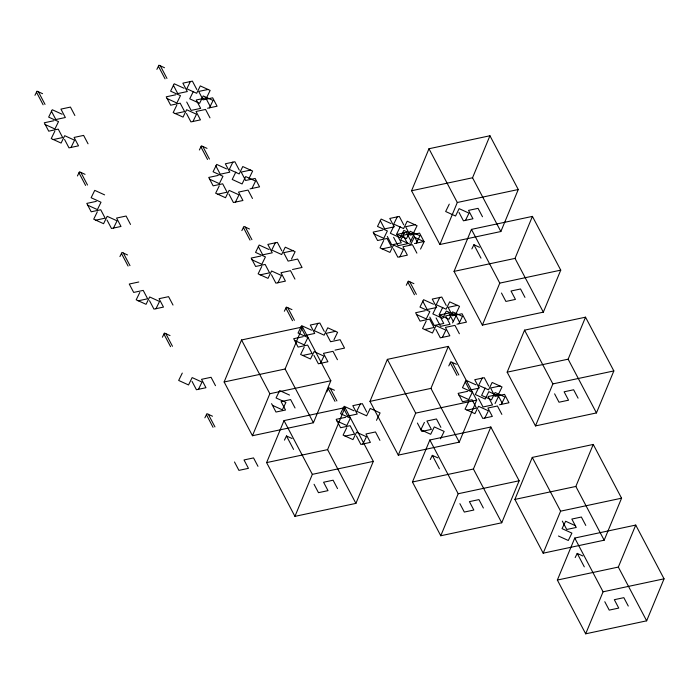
<?xml version="1.0" encoding="UTF-8"?>
<svg xmlns="http://www.w3.org/2000/svg" width="699" height="699" viewBox="0 0 699 699"><rect width="100%" height="100%" fill="white"/><g stroke="black" fill="none" stroke-linecap="round" stroke-linejoin="round"><path stroke-width="1.05" d="M224.134 381.977L241.531 339.976L302.501 326.992L330.828 380.745L313.423 422.755L252.453 435.73L224.134 381.977L285.105 369.002L302.501 326.992M252.453 435.73L269.849 393.729L241.531 339.976M266.616 462.607L284.012 420.606L344.983 407.622L373.31 461.375L355.905 503.385L294.934 516.36L266.616 462.607L327.586 449.632L344.983 407.622M411.571 190.748L428.968 148.747L489.938 135.763L518.265 189.516L500.86 231.526L439.889 244.501L411.571 190.748L472.541 177.773L489.938 135.763M294.934 516.36L312.339 474.359L284.012 420.606M369.972 401.375L387.368 359.365L448.339 346.389L476.666 400.134L459.26 442.144L398.29 455.128L369.972 401.375L430.942 388.391L448.339 346.389M439.889 244.501L457.295 202.5L428.968 148.747M454.053 271.378L471.449 229.377L532.42 216.393L560.747 270.146L543.341 312.147L482.371 325.131L454.053 271.378L515.023 258.394L532.42 216.393M398.29 455.128L415.695 413.118L387.368 359.365M412.454 482.004L429.85 439.994L490.82 427.01L519.147 480.763L501.742 522.773L440.772 535.757L412.454 482.004L473.424 469.02L490.82 427.01M482.371 325.131L499.776 283.121L471.449 229.377M507.159 372.165L524.556 330.155L585.526 317.18L613.844 370.933L596.448 412.934L535.478 425.918L507.159 372.165L568.13 359.181L585.526 317.18M440.772 535.757L458.177 493.747L429.85 439.994M535.478 425.918L552.874 383.908L524.556 330.155M514.875 499.427L532.271 457.417L593.241 444.442L621.568 498.195L604.172 540.196L543.193 553.18L514.875 499.427L575.845 486.443L593.241 444.442M543.193 553.18L560.598 511.17L532.271 457.417M557.356 580.056L574.753 538.047L635.732 525.071L664.05 578.824L646.654 620.826L585.683 633.81L557.356 580.056L618.327 567.072L635.732 525.071M585.683 633.81L603.08 591.8L574.753 538.047M34.95 95.326L36.995 91.158L42.569 93.701M54.837 131.194L51.228 138.568L61.093 143.068L64.701 135.693L74.566 140.202L70.957 147.576M77.432 175.956L79.476 171.779L85.051 174.331M156.891 69.367L158.935 65.19L164.51 67.742M97.318 211.823L93.71 219.198L103.574 223.697L107.183 216.323L117.048 220.832L113.439 228.206M176.777 105.226L173.169 112.6L183.033 117.109L186.642 109.734L196.506 114.243L192.898 121.609M190.425 81.416L186.816 88.79L196.681 93.29L200.29 85.916L210.154 90.424L206.555 97.799M193.343 91.455L189.735 98.83L199.599 103.33L203.208 95.955L213.073 100.464L209.464 107.838M119.913 256.585L121.958 252.409L127.541 254.96M199.372 149.988L201.417 145.82L207 148.371M139.8 292.453L136.191 299.819L146.056 304.327L149.665 296.953L159.529 301.461L155.921 308.827M219.259 185.855L215.65 193.23L225.515 197.738L229.123 190.364L238.988 194.864L235.38 202.238M232.907 162.046L229.298 169.411L239.172 173.92L242.771 166.545L252.636 171.054L249.036 178.428M235.825 172.085L232.217 179.46L242.081 183.959L245.69 176.585L255.554 181.093L251.946 188.468M162.395 337.215L164.44 333.039L170.023 335.59M241.854 230.618L243.899 226.45L249.482 229.001M182.282 373.074L178.673 380.448L188.538 384.957L192.146 377.582L202.011 382.091L198.402 389.457M261.741 266.485L258.132 273.859L267.997 278.368L271.605 270.994L281.47 275.493L277.861 282.868M275.389 242.667L271.789 250.041L281.653 254.55L285.253 247.175L295.127 251.684L291.518 259.049M204.877 417.836L206.921 413.668L212.505 416.22M284.344 311.247L286.38 307.079L291.964 309.622M304.222 347.115L300.614 354.489L310.478 358.989L314.087 351.623L323.952 356.123L320.343 363.497M317.879 323.296L314.27 330.671L324.135 335.179L327.744 327.805L337.608 332.305L334 339.679M284.441 440.134L286.476 435.966L292.06 438.509M383.681 240.526L380.073 247.9L389.937 252.4L393.546 245.026L403.41 249.534L399.811 256.909M397.338 216.707L393.729 224.082L403.594 228.582L407.202 221.216L417.067 225.716L413.459 233.09M393.956 225.899L390.348 233.274L400.212 237.782L403.821 230.408L413.686 234.908L410.086 242.282M400.247 226.747L396.639 234.121L406.503 238.63L410.112 231.255L419.977 235.755L416.377 243.13M404.406 232.697L400.807 240.072L410.671 244.571L414.28 237.197L424.144 241.705L420.536 249.08M326.826 391.877L328.862 387.709L334.445 390.252M406.285 285.288L408.321 281.112L413.904 283.663M449.274 204.143L445.665 211.517L455.538 216.017L459.138 208.643L469.003 213.151L465.403 220.526M346.704 427.744L343.095 435.119L352.96 439.619L356.569 432.244L366.433 436.753L362.833 444.127M360.361 403.926L356.752 411.3L366.617 415.809L370.225 408.434L380.09 412.934L376.481 420.309M426.163 321.156L422.554 328.53L432.428 333.03L436.027 325.655L445.892 330.164L442.292 337.538M439.82 297.337L436.211 304.712L446.076 309.211L449.684 301.846L459.549 306.345L455.94 313.72M436.438 306.529L432.83 313.903L442.703 318.403L446.303 311.038L456.176 315.537L452.568 322.912M442.729 307.377L439.121 314.751L448.994 319.26L452.594 311.885L462.458 316.385L458.859 323.759M471.877 248.905L473.913 244.729L479.497 247.28M448.767 365.918L450.803 361.741L456.386 364.293M424.415 422.406L420.815 429.78L430.68 434.289L434.289 426.914L444.153 431.414L440.545 438.789M430.278 459.523L432.314 455.355L437.897 457.897M468.645 401.785L465.045 409.151L474.909 413.659L478.518 406.285L488.383 410.794L484.774 418.168M482.301 377.967L478.693 385.341L488.557 389.841L492.166 382.467L502.031 386.975L498.422 394.35M478.92 387.159L475.32 394.533L485.185 399.033L488.793 391.658L498.658 396.167L495.049 403.541M485.211 388.006L481.611 395.381L491.476 399.88L495.084 392.515L504.949 397.015L501.34 404.389M575.181 557.575L577.225 553.407L582.8 555.958M53.823 120.744L44.299 122.771L48.72 131.176L58.244 129.14L62.674 137.546L53.15 139.573M175.764 94.784L166.24 96.811L170.661 105.208L180.193 103.181L184.615 111.578L175.091 113.605M208.232 89.42L198.708 91.447L203.138 99.843L212.662 97.816L217.083 106.213L207.559 108.24M96.305 201.373L86.781 203.4L91.202 211.797L100.735 209.77L105.156 218.167L95.632 220.202M218.245 175.414L208.721 177.441L213.143 185.838L222.675 183.811L227.096 192.208L217.572 194.235M250.723 170.049L241.19 172.076L245.62 180.473L255.144 178.446L259.565 186.843L250.041 188.87M457.295 202.5L518.265 189.516M138.786 282.003L129.263 284.03L133.684 292.427L143.216 290.4L147.638 298.796L138.114 300.823M260.727 256.044L251.203 258.071L255.633 266.468L265.157 264.44L269.578 272.837L260.054 274.864M382.676 230.076L373.144 232.103L377.574 240.508L387.097 238.473L391.527 246.878L381.995 248.905M293.204 250.67L283.672 252.706L288.102 261.103L297.625 259.076L302.055 267.472L292.523 269.499M415.145 224.711L405.621 226.738L410.042 235.135L419.566 233.108L423.996 241.513L414.463 243.54M499.776 283.121L560.747 270.146M303.217 336.665L293.685 338.7L298.115 347.097L307.639 345.07L312.069 353.467L302.536 355.494M425.158 310.706L415.625 312.733L420.055 321.129L429.579 319.102L434.009 327.508L424.476 329.535M335.686 331.3L326.153 333.327L330.583 341.732L340.107 339.705L344.537 348.102L335.004 350.129M457.627 305.341L448.103 307.368L452.524 315.765L462.048 313.737L466.478 322.134L456.954 324.17M269.849 393.729L330.828 380.745M345.699 417.294L336.167 419.321L340.596 427.727L350.12 425.7L354.55 434.096L345.018 436.124M467.64 391.335L458.116 393.362L462.537 401.759L472.061 399.732L476.491 408.129L466.967 410.164M500.108 385.97L490.584 387.997L495.006 396.394L504.538 394.367L508.959 402.764L499.436 404.791M415.695 413.118L476.666 400.134M552.874 383.908L613.844 370.933M312.339 474.359L373.31 461.375M458.177 493.747L519.147 480.763M560.598 511.17L621.568 498.195M603.08 591.8L664.05 578.824M184.064 88.275L174.2 83.775L170.6 91.15L180.464 95.649L176.856 103.024L166.991 98.515M390.977 223.575L381.112 219.067L377.504 226.441L387.368 230.95L383.76 238.315L373.895 233.816M226.555 168.905L216.681 164.405L213.081 171.771L222.946 176.279L219.337 183.654L209.473 179.145M62.124 114.243L52.259 109.734L48.65 117.109L58.515 121.617L54.915 128.983L45.042 124.483M433.459 304.205L423.594 299.696L419.985 307.071L429.85 311.571L426.241 318.945L416.377 314.445M269.036 249.534L259.172 245.034L255.563 252.4L265.428 256.909L261.819 264.283L251.955 259.775M104.605 194.872L94.741 190.364L91.132 197.738L101.005 202.238L97.397 209.613L87.532 205.113M475.94 384.826L466.076 380.326L462.467 387.7L472.332 392.2L468.723 399.575L458.859 395.075M311.518 330.164L301.653 325.655L298.045 333.03L307.909 337.538L304.301 344.913L294.436 340.404M354 410.794L344.135 406.285L340.527 413.659L350.391 418.168L346.783 425.542L336.918 421.034M289.535 395.084L279.67 390.575L276.061 397.949L285.926 402.449L282.317 409.824L272.453 405.324M575.513 525.753L565.648 521.244L562.04 528.619L571.904 533.119L568.296 540.493L558.431 535.993M472.541 177.773L500.86 231.526M515.023 258.394L543.341 312.147M568.13 359.181L596.448 412.934M482.485 216.751L478.064 208.354L468.531 210.382L472.961 218.778L463.428 220.805L459.007 212.409M524.966 297.381L520.545 288.984L511.013 291.011L515.443 299.408L505.91 301.435L501.489 293.038M578.073 398.168L573.643 389.771L564.119 391.798L568.54 400.195L559.017 402.222L554.595 393.825M473.913 244.729L480.999 258.167M575.845 486.443L604.172 540.196M618.327 567.072L646.654 620.826M585.788 525.43L581.367 517.033L571.834 519.06L576.264 527.457L566.74 529.484L562.311 521.087M628.27 606.059L623.849 597.662L614.325 599.69L618.746 608.086L609.222 610.113L604.792 601.717M417.093 241.662L412.672 233.256L403.14 235.283L407.569 243.689L398.037 245.716L393.616 237.319M459.575 322.283L455.154 313.886L445.621 315.913L450.051 324.319L440.527 326.346L436.097 317.94M502.057 402.912L497.636 394.516L488.112 396.543L492.533 404.939L483.009 406.975L478.579 398.57M577.225 553.407L584.303 566.845M403.725 224.825L399.304 216.419L389.78 218.446L394.201 226.852L384.677 228.879L380.247 220.482M446.207 305.446L441.785 297.049L432.262 299.076L436.683 307.481L427.159 309.508L422.729 301.103M488.697 386.075L484.267 377.678L474.743 379.706L479.164 388.102L469.641 390.138L465.211 381.733M410.802 240.806L406.381 232.409L396.849 234.436L401.278 242.833L391.746 244.868L387.325 236.463M453.284 321.435L448.863 313.038L439.33 315.066L443.76 323.462L434.236 325.489L429.806 317.093M416.892 253.134L412.462 244.737L402.939 246.764L407.368 255.161L397.836 257.197L393.415 248.792M459.374 333.764L454.953 325.367L445.42 327.394L449.85 335.791L440.318 337.818L435.896 329.421M501.856 414.393L497.435 405.997L487.902 408.024L492.332 416.421L482.799 418.448L478.378 410.051M409.719 281.749L416.359 294.349M452.201 362.379L458.841 374.979M407.814 282.16L414.455 294.76M450.296 362.79L456.936 375.38M430.942 388.391L459.26 442.144M473.424 469.02L501.742 522.773M440.886 427.377L436.464 418.972L426.932 421.008L431.362 429.404L421.829 431.432L417.408 423.035M483.367 508.007L478.946 499.602L469.413 501.629L473.843 510.034L464.319 512.061L459.89 503.664M432.314 455.355L439.4 468.793M210.189 106.362L205.759 97.965L196.236 99.992L200.657 108.389L191.133 110.416L186.712 102.019M196.821 89.524L192.391 81.128L182.867 83.155L187.297 91.552L177.764 93.579L173.343 85.182M239.303 170.154L234.881 161.757L225.349 163.784L229.779 172.181L220.246 174.208L215.825 165.812M281.784 250.784L277.363 242.387L267.831 244.414L272.261 252.811L262.728 254.838L258.307 246.441M324.266 331.413L319.845 323.017L310.312 325.044L314.742 333.44L305.218 335.468L300.788 327.071M366.748 412.043L362.327 403.638L352.803 405.673L357.224 414.07L347.7 416.097L343.27 407.7M209.98 117.843L205.558 109.446L196.035 111.473L200.456 119.87L190.932 121.897L186.502 113.5M252.47 198.472L248.04 190.076L238.516 192.103L242.937 200.499L233.414 202.527L228.984 194.13M294.952 279.102L290.522 270.696L280.998 272.732L285.419 281.129L275.895 283.156L271.474 274.759M337.434 359.723L333.004 351.326L323.48 353.353L327.91 361.759L318.377 363.786L313.956 355.389M379.915 440.353L375.485 431.956L365.961 433.983L370.391 442.388L360.859 444.415L356.438 436.01M160.324 65.828L166.965 78.428M202.815 146.458L209.447 159.057M245.297 227.088L251.928 239.687M287.778 307.717L294.41 320.317M330.26 388.347L336.901 400.938M158.42 66.239L165.06 78.83M200.901 146.86L207.542 159.459M243.392 227.49L250.024 240.089M285.874 308.119L292.505 320.719M328.355 388.749L334.996 401.348M285.105 369.002L313.423 422.755M327.586 449.632L355.905 503.385M295.048 407.98L290.618 399.583L281.094 401.61L285.524 410.016L275.991 412.043L271.57 403.638M337.53 488.61L333.108 480.213L323.576 482.24L328.006 490.637L318.473 492.673L314.052 484.267M286.476 435.966L293.563 449.405M74.88 115.492L70.45 107.087L60.927 109.114L65.348 117.519L55.824 119.546L51.403 111.15M88.039 143.802L83.618 135.405L74.085 137.432L78.515 145.829L68.991 147.865L64.561 139.459M130.521 224.431L126.1 216.035L116.576 218.062L120.997 226.459L111.473 228.486L107.043 220.089M173.011 305.061L168.581 296.664L159.057 298.691L163.479 307.088L153.955 309.115L149.525 300.719M215.493 385.691L211.063 377.294L201.539 379.321L205.96 387.718L196.436 389.745L192.015 381.348M257.975 466.32L253.545 457.915L244.021 459.951L248.442 468.347L238.918 470.375L234.497 461.978M38.384 91.787L45.024 104.387M80.866 172.417L87.506 185.017M123.347 253.047L129.988 265.646M165.838 333.676L172.47 346.276M208.319 414.306L214.951 426.906M36.479 92.198L43.12 104.798M78.961 172.828L85.601 185.427M121.443 253.457L128.083 266.048M163.933 334.078L170.565 346.678M206.415 414.708L213.046 427.307"/></g></svg>
